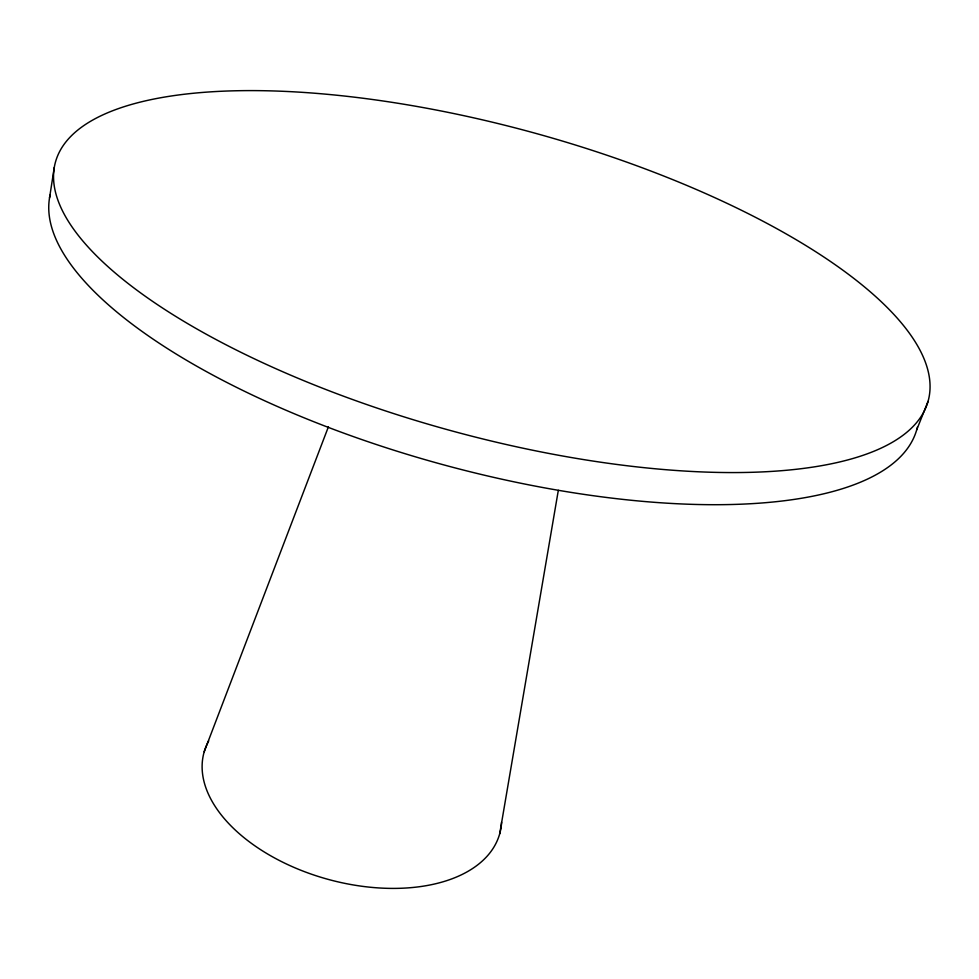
<?xml version="1.0" encoding="UTF-8"?>
<svg xmlns="http://www.w3.org/2000/svg" width="979" height="979" viewBox="0 0 979 979"><rect width="100%" height="100%" fill="white"/><g stroke="black" fill="none" stroke-linecap="round" stroke-linejoin="round"><path stroke-width="1.47" d="M49.537 197.905L54.261 167.544M499.718 833.753L558.324 490.332M204.195 751.774L328.43 426.758M916.711 429.818L928.031 401.427A452.408 154.56 15.3 0 0 310.159 92.883A452.408 154.56 15.3 0 0 237.187 350.458A452.408 154.56 15.3 0 0 928.031 401.427M917.421 427.077A448.969 159.357 15.3 0 1 448.737 466.224A448.969 159.357 15.3 0 1 50.064 195.09M501.591 822.164A153.336 89.566 15.3 0 1 327.353 879.154A153.336 89.566 15.3 0 1 208.711 740.932"/></g></svg>
